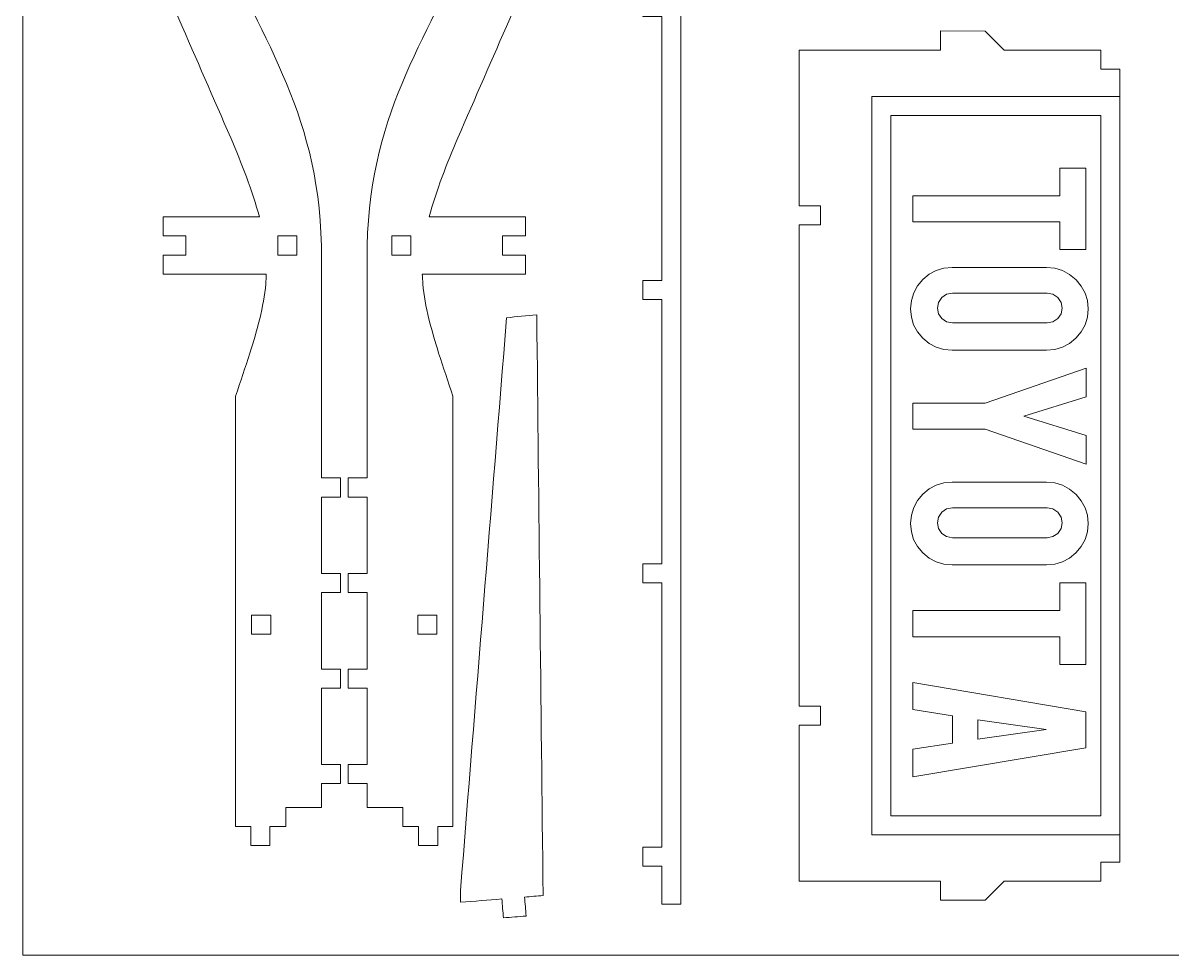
# Model space of a CAD drawing. Header units: centimetres. Extents: x -34.7 to 34.7, y -39.5 to 39.5.
# Drawn here: x -34.67 to -16.63, y -39.45 to -24.81 of the extents above; entities that cross this region are included whole.
import ezdxf

# ---------------------------------------------------------------- set-up
doc = ezdxf.new("R2010")
doc.units = ezdxf.units.CM
doc.header["$MEASUREMENT"] = 0
doc.layers.add('Camada 1', color=7, linetype='Continuous')

msp = doc.modelspace()

# ---------------------------------------------------------------- linework, layer by layer
at = {"layer": 'Camada 1', "color": 5, "lineweight": 9}
msp.add_open_spline([(-34.66849, -39.45036), (-34.66849, -39.45036), (-34.66849, 39.45036), (-34.66849, 39.45036), (-34.66849, 39.45036), (-34.66849, 39.45036), (34.66849, 39.45036), (34.66849, 39.45036), (34.66849, 39.45036), (34.66849, 39.45036), (34.66849, -39.45036), (34.66849, -39.45036), (34.66849, -39.45036), (34.66849, -39.45036), (-34.66849, -39.45036), (-34.66849, -39.45036)], degree=3, knots=[0, 0, 0, 0, 0.2, 0.2, 0.2, 0.2, 0.4, 0.4, 0.4, 0.4, 0.6, 0.6, 0.6, 0.6, 1, 1, 1, 1], dxfattribs=at)
at = {"layer": 'Camada 1', "color": 3, "lineweight": 9}
for points, knots in [([(-31.88573, -22.7584), (-31.78467, -23.00331), (-31.68363, -23.24821), (-31.58258, -23.49313), (-31.58258, -23.49313), (-30.92801, -25.10025), (-29.96715, -26.26516), (-29.98347, -28.5209), (-29.98347, -28.5209), (-29.98347, -29.66661), (-29.98347, -30.81232), (-29.98347, -31.95803), (-29.98347, -31.95803), (-29.88386, -31.95803), (-29.78425, -31.95803), (-29.68465, -31.95803), (-29.68465, -31.95803), (-29.68464, -32.05804), (-29.68464, -32.15804), (-29.68464, -32.25805), (-29.68464, -32.25805), (-29.78424, -32.25805), (-29.88385, -32.25805), (-29.98347, -32.25805), (-29.98347, -32.25805), (-29.98347, -32.65794), (-29.98347, -33.05781), (-29.98347, -33.45769), (-29.98347, -33.45769), (-29.88382, -33.45769), (-29.78419, -33.45769), (-29.68455, -33.45769), (-29.68455, -33.45769), (-29.68455, -33.55771), (-29.68455, -33.65772), (-29.68455, -33.75773), (-29.68455, -33.75773), (-29.78419, -33.75773), (-29.88382, -33.75773), (-29.98347, -33.75773), (-29.98347, -33.75773), (-29.98347, -34.158), (-29.98347, -34.55827), (-29.98347, -34.95853), (-29.98347, -34.95853), (-29.88386, -34.95853), (-29.78425, -34.95851), (-29.68465, -34.95851), (-29.68465, -34.95851), (-29.68464, -35.05853), (-29.68464, -35.15854), (-29.68464, -35.25856), (-29.68464, -35.25856), (-29.78424, -35.25856), (-29.88385, -35.25856), (-29.98347, -35.25856), (-29.98347, -35.25856), (-29.98347, -35.65845), (-29.98347, -36.05835), (-29.98347, -36.45825), (-29.98347, -36.45825), (-29.88382, -36.45825), (-29.78419, -36.45824), (-29.68455, -36.45824), (-29.68455, -36.45824), (-29.68455, -36.55825), (-29.68455, -36.65827), (-29.68455, -36.75827), (-29.68455, -36.75827), (-29.78419, -36.75827), (-29.88382, -36.75827), (-29.98347, -36.75827), (-29.98347, -36.75827), (-29.98347, -36.8839), (-29.98347, -37.00951), (-29.98347, -37.13513), (-29.98347, -37.13513), (-30.17032, -37.13513), (-30.35718, -37.13513), (-30.54403, -37.13513), (-30.54403, -37.13513), (-30.54403, -37.23476), (-30.54403, -37.33437), (-30.54403, -37.434), (-30.54403, -37.434), (-30.62673, -37.43399), (-30.70943, -37.43399), (-30.79214, -37.43398), (-30.79214, -37.43398), (-30.79214, -37.53359), (-30.79214, -37.63321), (-30.79214, -37.73283), (-30.79214, -37.73283), (-30.89176, -37.73283), (-30.99138, -37.73283), (-31.091, -37.73283), (-31.091, -37.73283), (-31.091, -37.63321), (-31.09099, -37.53359), (-31.09099, -37.43397), (-31.09099, -37.43397), (-31.17063, -37.43397), (-31.25027, -37.43397), (-31.32992, -37.43397), (-31.32992, -37.43397), (-31.32988, -35.18019), (-31.32986, -32.92641), (-31.32983, -30.67264), (-31.32983, -30.67264), (-31.25504, -30.4471), (-31.18023, -30.22154), (-31.10544, -29.99599), (-31.10544, -29.99599), (-30.9992, -29.65677), (-30.88805, -29.26592), (-30.85712, -28.90945), (-30.85712, -28.90945), (-30.85465, -28.85866), (-30.85217, -28.80792), (-30.8497, -28.75714), (-30.8497, -28.75714), (-31.38921, -28.75714), (-31.92874, -28.75714), (-32.46825, -28.75712), (-32.46825, -28.75712), (-32.46825, -28.6575), (-32.46825, -28.55788), (-32.46825, -28.45827), (-32.46825, -28.45827), (-32.34871, -28.45827), (-32.22917, -28.45827), (-32.10963, -28.45827), (-32.10963, -28.45827), (-32.10963, -28.35826), (-32.10963, -28.25826), (-32.10963, -28.15825), (-32.10963, -28.15825), (-32.22917, -28.15825), (-32.34871, -28.15823), (-32.46825, -28.15823), (-32.46825, -28.15823), (-32.46825, -28.05861), (-32.46825, -27.95899), (-32.46825, -27.85937), (-32.46825, -27.85937), (-31.96483, -27.85939), (-31.46139, -27.85939), (-30.95799, -27.8594), (-30.95799, -27.8594), (-31.06486, -27.44897), (-31.24337, -27.00737), (-31.40654, -26.61829), (-31.40654, -26.61829), (-31.67813, -25.99562), (-31.94972, -25.37295), (-32.2213, -24.75027), (-32.2213, -24.75027), (-32.51588, -24.08631), (-32.81044, -23.42233), (-33.105, -22.75837), (-33.105, -22.75837), (-33.10495, -17.32648), (-33.10488, -11.8946), (-33.10482, -6.46272), (-33.10482, -6.46272), (-33.01394, -6.09509), (-32.92307, -5.72747), (-32.83219, -5.35984), (-32.83219, -5.35984), (-32.61058, -4.50503), (-32.38899, -3.65021), (-32.16738, -2.79539), (-32.16738, -2.79539), (-32.08011, -2.4524), (-31.97461, -2.04627), (-31.90261, -1.70042), (-31.90261, -1.70042), (-31.87849, -1.57466), (-31.85437, -1.44892), (-31.83023, -1.32317), (-31.83023, -1.32317), (-32.05172, -1.32317), (-32.27319, -1.32317), (-32.49468, -1.32317), (-32.49468, -1.32317), (-32.49468, -1.20362), (-32.49468, -1.08407), (-32.49468, -0.96452), (-32.49468, -0.96452), (-32.05555, -0.96452), (-31.61644, -0.96454), (-31.17731, -0.96454), (-31.17731, -0.96454), (-31.17731, -0.86452), (-31.17731, -0.76451), (-31.17731, -0.6645), (-31.17731, -0.6645), (-31.61642, -0.66454), (-32.05554, -0.66456), (-32.49465, -0.66459), (-32.49465, -0.66459), (-32.49465, -0.54504), (-32.49464, -0.42551), (-32.49464, -0.30596), (-32.49464, -0.30596), (-32.24922, -0.30596), (-32.0038, -0.30597), (-31.75839, -0.30597), (-31.75839, -0.30597), (-31.75833, 1.13145), (-31.7583, 2.56887), (-31.75826, 4.00628), (-31.75826, 4.00628), (-31.65863, 4.00628), (-31.55902, 4.00628), (-31.4594, 4.00628), (-31.4594, 4.00628), (-31.45943, 4.0969), (-31.45949, 4.18751), (-31.45952, 4.27813), (-31.45952, 4.27813), (-31.35871, 4.27813), (-31.25792, 4.27813), (-31.15711, 4.27813), (-31.15711, 4.27813), (-31.15707, 4.18751), (-31.15703, 4.0969), (-31.15699, 4.00628), (-31.15699, 4.00628), (-31.05738, 4.00628), (-30.95777, 4.00628), (-30.85814, 4.00628), (-30.85814, 4.00628), (-30.85855, 3.15236), (-30.85899, 2.29844), (-30.85941, 1.44451), (-30.85941, 1.44451), (-30.95902, 1.44451), (-31.05864, 1.44451), (-31.15826, 1.44451), (-31.15826, 1.44451), (-31.15826, 1.3445), (-31.15826, 1.2445), (-31.15826, 1.14449), (-31.15826, 1.14449), (-31.05864, 1.14449), (-30.95902, 1.14448), (-30.85941, 1.14448), (-30.85941, 1.14448), (-30.85903, 0.49274), (-30.85866, -0.159), (-30.8583, -0.81074), (-30.8583, -0.81074), (-30.87199, -1.70432), (-31.02311, -2.57687), (-31.21821, -3.44714), (-31.21821, -3.44714), (-31.3877, -4.17228), (-31.55719, -4.89743), (-31.72668, -5.62257), (-31.72668, -5.62257), (-31.77965, -5.90262), (-31.83259, -6.18267), (-31.88555, -6.46272), (-31.88555, -6.46272), (-31.88556, -7.20229), (-31.88556, -7.94184), (-31.88557, -8.6814), (-31.88557, -8.6814), (-31.78556, -8.6814), (-31.68553, -8.68138), (-31.58552, -8.68138), (-31.58552, -8.68138), (-31.58552, -8.7814), (-31.58552, -8.88142), (-31.58552, -8.98144), (-31.58552, -8.98144), (-31.68553, -8.98144), (-31.78556, -8.98144), (-31.88557, -8.98144), (-31.88557, -8.98144), (-31.88558, -9.72098), (-31.88558, -10.46055), (-31.88559, -11.2001), (-31.88559, -11.2001), (-31.78558, -11.2001), (-31.68557, -11.20012), (-31.58556, -11.20012), (-31.58556, -11.20012), (-31.58556, -11.30013), (-31.58554, -11.40013), (-31.58554, -11.50015), (-31.58554, -11.50015), (-31.68557, -11.50015), (-31.78558, -11.50015), (-31.8856, -11.50015), (-31.8856, -11.50015), (-31.88564, -13.52283), (-31.88566, -15.5455), (-31.8857, -17.56818), (-31.8857, -17.56818), (-31.78569, -17.56818), (-31.68567, -17.56818), (-31.58566, -17.56818), (-31.58566, -17.56818), (-31.58564, -17.68807), (-31.58561, -17.80795), (-31.5856, -17.92785), (-31.5856, -17.92785), (-31.6856, -17.92785), (-31.7856, -17.92785), (-31.88562, -17.92785), (-31.88562, -17.92785), (-31.88566, -19.53804), (-31.88569, -21.14821), (-31.88573, -22.7584)], [0, 0, 0, 0, 0.0125, 0.0125, 0.0125, 0.0125, 0.025, 0.025, 0.025, 0.025, 0.0375, 0.0375, 0.0375, 0.0375, 0.05, 0.05, 0.05, 0.05, 0.0625, 0.0625, 0.0625, 0.0625, 0.075, 0.075, 0.075, 0.075, 0.0875, 0.0875, 0.0875, 0.0875, 0.1, 0.1, 0.1, 0.1, 0.1125, 0.1125, 0.1125, 0.1125, 0.125, 0.125, 0.125, 0.125, 0.1375, 0.1375, 0.1375, 0.1375, 0.15, 0.15, 0.15, 0.15, 0.1625, 0.1625, 0.1625, 0.1625, 0.175, 0.175, 0.175, 0.175, 0.1875, 0.1875, 0.1875, 0.1875, 0.2, 0.2, 0.2, 0.2, 0.2125, 0.2125, 0.2125, 0.2125, 0.225, 0.225, 0.225, 0.225, 0.2375, 0.2375, 0.2375, 0.2375, 0.25, 0.25, 0.25, 0.25, 0.2625, 0.2625, 0.2625, 0.2625, 0.275, 0.275, 0.275, 0.275, 0.2875, 0.2875, 0.2875, 0.2875, 0.3, 0.3, 0.3, 0.3, 0.3125, 0.3125, 0.3125, 0.3125, 0.325, 0.325, 0.325, 0.325, 0.3375, 0.3375, 0.3375, 0.3375, 0.35, 0.35, 0.35, 0.35, 0.3625, 0.3625, 0.3625, 0.3625, 0.375, 0.375, 0.375, 0.375, 0.3875, 0.3875, 0.3875, 0.3875, 0.4, 0.4, 0.4, 0.4, 0.4125, 0.4125, 0.4125, 0.4125, 0.425, 0.425, 0.425, 0.425, 0.4375, 0.4375, 0.4375, 0.4375, 0.45, 0.45, 0.45, 0.45, 0.4625, 0.4625, 0.4625, 0.4625, 0.475, 0.475, 0.475, 0.475, 0.4875, 0.4875, 0.4875, 0.4875, 0.5, 0.5, 0.5, 0.5, 0.5125, 0.5125, 0.5125, 0.5125, 0.525, 0.525, 0.525, 0.525, 0.5375, 0.5375, 0.5375, 0.5375, 0.55, 0.55, 0.55, 0.55, 0.5625, 0.5625, 0.5625, 0.5625, 0.575, 0.575, 0.575, 0.575, 0.5875, 0.5875, 0.5875, 0.5875, 0.6, 0.6, 0.6, 0.6, 0.6125, 0.6125, 0.6125, 0.6125, 0.625, 0.625, 0.625, 0.625, 0.6375, 0.6375, 0.6375, 0.6375, 0.65, 0.65, 0.65, 0.65, 0.6625, 0.6625, 0.6625, 0.6625, 0.675, 0.675, 0.675, 0.675, 0.6875, 0.6875, 0.6875, 0.6875, 0.7, 0.7, 0.7, 0.7, 0.7125, 0.7125, 0.7125, 0.7125, 0.725, 0.725, 0.725, 0.725, 0.7375, 0.7375, 0.7375, 0.7375, 0.75, 0.75, 0.75, 0.75, 0.7625, 0.7625, 0.7625, 0.7625, 0.775, 0.775, 0.775, 0.775, 0.7875, 0.7875, 0.7875, 0.7875, 0.8, 0.8, 0.8, 0.8, 0.8125, 0.8125, 0.8125, 0.8125, 0.825, 0.825, 0.825, 0.825, 0.8375, 0.8375, 0.8375, 0.8375, 0.85, 0.85, 0.85, 0.85, 0.8625, 0.8625, 0.8625, 0.8625, 0.875, 0.875, 0.875, 0.875, 0.8875, 0.8875, 0.8875, 0.8875, 0.9, 0.9, 0.9, 0.9, 0.9125, 0.9125, 0.9125, 0.9125, 0.925, 0.925, 0.925, 0.925, 0.9375, 0.9375, 0.9375, 0.9375, 0.95, 0.95, 0.95, 0.95, 0.9625, 0.9625, 0.9625, 0.9625, 0.975, 0.975, 0.975, 0.975, 1, 1, 1, 1]), ([(-27.36384, -22.7584), (-27.46489, -23.00331), (-27.56594, -23.24821), (-27.66699, -23.49313), (-27.66699, -23.49313), (-28.32155, -25.10025), (-29.28242, -26.26516), (-29.26612, -28.5209), (-29.26612, -28.5209), (-29.26612, -29.66661), (-29.26612, -30.81232), (-29.26612, -31.95803), (-29.26612, -31.95803), (-29.36571, -31.95803), (-29.46531, -31.95803), (-29.56492, -31.95803), (-29.56492, -31.95803), (-29.56493, -32.05804), (-29.56493, -32.15804), (-29.56495, -32.25805), (-29.56495, -32.25805), (-29.46533, -32.25805), (-29.36572, -32.25805), (-29.26612, -32.25805), (-29.26612, -32.25805), (-29.26612, -32.65794), (-29.26612, -33.05781), (-29.26612, -33.45769), (-29.26612, -33.45769), (-29.36574, -33.45769), (-29.46539, -33.45769), (-29.56502, -33.45769), (-29.56502, -33.45769), (-29.56502, -33.55771), (-29.56502, -33.65772), (-29.56502, -33.75773), (-29.56502, -33.75773), (-29.46539, -33.75773), (-29.36574, -33.75773), (-29.26612, -33.75773), (-29.26612, -33.75773), (-29.26612, -34.158), (-29.26612, -34.55827), (-29.26612, -34.95853), (-29.26612, -34.95853), (-29.36571, -34.95853), (-29.46531, -34.95851), (-29.56492, -34.95851), (-29.56492, -34.95851), (-29.56493, -35.05853), (-29.56493, -35.15854), (-29.56495, -35.25856), (-29.56495, -35.25856), (-29.46533, -35.25856), (-29.36572, -35.25856), (-29.26612, -35.25856), (-29.26612, -35.25856), (-29.26612, -35.65845), (-29.26612, -36.05835), (-29.26612, -36.45825), (-29.26612, -36.45825), (-29.36574, -36.45825), (-29.46539, -36.45824), (-29.56502, -36.45824), (-29.56502, -36.45824), (-29.56502, -36.55825), (-29.56502, -36.65827), (-29.56502, -36.75827), (-29.56502, -36.75827), (-29.46539, -36.75827), (-29.36574, -36.75827), (-29.26612, -36.75827), (-29.26612, -36.75827), (-29.26612, -36.8839), (-29.26612, -37.00951), (-29.26612, -37.13513), (-29.26612, -37.13513), (-29.07925, -37.13513), (-28.89238, -37.13513), (-28.70554, -37.13513), (-28.70554, -37.13513), (-28.70554, -37.23476), (-28.70554, -37.33437), (-28.70554, -37.434), (-28.70554, -37.434), (-28.62284, -37.43399), (-28.54013, -37.43399), (-28.45744, -37.43398), (-28.45744, -37.43398), (-28.45744, -37.53359), (-28.45744, -37.63321), (-28.45744, -37.73283), (-28.45744, -37.73283), (-28.35781, -37.73283), (-28.25818, -37.73283), (-28.15857, -37.73283), (-28.15857, -37.73283), (-28.15857, -37.63321), (-28.15857, -37.53359), (-28.15857, -37.43397), (-28.15857, -37.43397), (-28.07894, -37.43397), (-27.99929, -37.43397), (-27.91965, -37.43397), (-27.91965, -37.43397), (-27.91969, -35.18019), (-27.91971, -32.92641), (-27.91974, -30.67264), (-27.91974, -30.67264), (-27.99453, -30.4471), (-28.06933, -30.22154), (-28.14412, -29.99599), (-28.14412, -29.99599), (-28.25037, -29.65677), (-28.36153, -29.26592), (-28.39245, -28.90945), (-28.39245, -28.90945), (-28.39492, -28.85866), (-28.39739, -28.80792), (-28.39987, -28.75714), (-28.39987, -28.75714), (-27.86035, -28.75714), (-27.32083, -28.75714), (-26.78133, -28.75712), (-26.78133, -28.75712), (-26.78133, -28.6575), (-26.78133, -28.55788), (-26.78133, -28.45827), (-26.78133, -28.45827), (-26.90088, -28.45827), (-27.0204, -28.45827), (-27.13995, -28.45827), (-27.13995, -28.45827), (-27.13995, -28.35826), (-27.13995, -28.25826), (-27.13995, -28.15825), (-27.13995, -28.15825), (-27.0204, -28.15825), (-26.90088, -28.15823), (-26.78133, -28.15823), (-26.78133, -28.15823), (-26.78133, -28.05861), (-26.78133, -27.95899), (-26.78133, -27.85937), (-26.78133, -27.85937), (-27.28473, -27.85939), (-27.78817, -27.85939), (-28.2916, -27.8594), (-28.2916, -27.8594), (-28.18471, -27.44897), (-28.00621, -27.00737), (-27.84302, -26.61829), (-27.84302, -26.61829), (-27.57144, -25.99562), (-27.29985, -25.37295), (-27.02826, -24.75027), (-27.02826, -24.75027), (-26.7337, -24.08631), (-26.43912, -23.42233), (-26.14457, -22.75837), (-26.14457, -22.75837), (-26.14462, -17.32648), (-26.1447, -11.8946), (-26.14474, -6.46272), (-26.14474, -6.46272), (-26.23562, -6.09509), (-26.3265, -5.72747), (-26.41738, -5.35984), (-26.41738, -5.35984), (-26.63898, -4.50503), (-26.86058, -3.65021), (-27.08218, -2.79539), (-27.08218, -2.79539), (-27.16946, -2.4524), (-27.27497, -2.04627), (-27.34695, -1.70042), (-27.34695, -1.70042), (-27.37107, -1.57466), (-27.39522, -1.44892), (-27.41933, -1.32317), (-27.41933, -1.32317), (-27.19785, -1.32317), (-26.97638, -1.32317), (-26.75489, -1.32317), (-26.75489, -1.32317), (-26.75489, -1.20362), (-26.75489, -1.08407), (-26.75489, -0.96452), (-26.75489, -0.96452), (-27.19402, -0.96452), (-27.63313, -0.96454), (-28.07225, -0.96454), (-28.07225, -0.96454), (-28.07225, -0.86452), (-28.07225, -0.76451), (-28.07225, -0.6645), (-28.07225, -0.6645), (-27.63315, -0.66454), (-27.19402, -0.66456), (-26.75492, -0.66459), (-26.75492, -0.66459), (-26.75492, -0.54504), (-26.75493, -0.42551), (-26.75493, -0.30596), (-26.75493, -0.30596), (-27.00036, -0.30596), (-27.24576, -0.30597), (-27.49118, -0.30597), (-27.49118, -0.30597), (-27.49124, 1.13145), (-27.49127, 2.56887), (-27.49131, 4.00628), (-27.49131, 4.00628), (-27.59093, 4.00628), (-27.69055, 4.00628), (-27.79017, 4.00628), (-27.79017, 4.00628), (-27.79013, 4.0969), (-27.79009, 4.18751), (-27.79005, 4.27813), (-27.79005, 4.27813), (-27.89085, 4.27813), (-27.99165, 4.27813), (-28.09246, 4.27813), (-28.09246, 4.27813), (-28.09249, 4.18751), (-28.09255, 4.0969), (-28.09257, 4.00628), (-28.09257, 4.00628), (-28.19219, 4.00628), (-28.29183, 4.00628), (-28.39143, 4.00628), (-28.39143, 4.00628), (-28.39101, 3.15236), (-28.39058, 2.29844), (-28.39016, 1.44451), (-28.39016, 1.44451), (-28.29054, 1.44451), (-28.19092, 1.44451), (-28.0913, 1.44451), (-28.0913, 1.44451), (-28.0913, 1.3445), (-28.0913, 1.2445), (-28.0913, 1.14449), (-28.0913, 1.14449), (-28.19092, 1.14449), (-28.29054, 1.14448), (-28.39016, 1.14448), (-28.39016, 1.14448), (-28.39053, 0.49274), (-28.3909, -0.159), (-28.39128, -0.81074), (-28.39128, -0.81074), (-28.37759, -1.70432), (-28.22645, -2.57687), (-28.03136, -3.44714), (-28.03136, -3.44714), (-27.86186, -4.17228), (-27.69238, -4.89743), (-27.52289, -5.62257), (-27.52289, -5.62257), (-27.46994, -5.90262), (-27.41698, -6.18267), (-27.36402, -6.46272), (-27.36402, -6.46272), (-27.36401, -7.20229), (-27.36401, -7.94184), (-27.36401, -8.6814), (-27.36401, -8.6814), (-27.46401, -8.6814), (-27.56403, -8.68138), (-27.66405, -8.68138), (-27.66405, -8.68138), (-27.66405, -8.7814), (-27.66405, -8.88142), (-27.66405, -8.98144), (-27.66405, -8.98144), (-27.56403, -8.98144), (-27.46401, -8.98144), (-27.36401, -8.98144), (-27.36401, -8.98144), (-27.36399, -9.72098), (-27.36399, -10.46055), (-27.36397, -11.2001), (-27.36397, -11.2001), (-27.46399, -11.2001), (-27.56401, -11.20012), (-27.66401, -11.20012), (-27.66401, -11.20012), (-27.66401, -11.30013), (-27.66402, -11.40013), (-27.66402, -11.50015), (-27.66402, -11.50015), (-27.56401, -11.50015), (-27.46399, -11.50015), (-27.36396, -11.50015), (-27.36396, -11.50015), (-27.36393, -13.52283), (-27.3639, -15.5455), (-27.36386, -17.56818), (-27.36386, -17.56818), (-27.46387, -17.56818), (-27.5639, -17.56818), (-27.6639, -17.56818), (-27.6639, -17.56818), (-27.66393, -17.68807), (-27.66395, -17.80795), (-27.66397, -17.92785), (-27.66397, -17.92785), (-27.56396, -17.92785), (-27.46396, -17.92785), (-27.36395, -17.92785), (-27.36395, -17.92785), (-27.36391, -19.53804), (-27.36387, -21.14821), (-27.36384, -22.7584)], [0, 0, 0, 0, 0.0125, 0.0125, 0.0125, 0.0125, 0.025, 0.025, 0.025, 0.025, 0.0375, 0.0375, 0.0375, 0.0375, 0.05, 0.05, 0.05, 0.05, 0.0625, 0.0625, 0.0625, 0.0625, 0.075, 0.075, 0.075, 0.075, 0.0875, 0.0875, 0.0875, 0.0875, 0.1, 0.1, 0.1, 0.1, 0.1125, 0.1125, 0.1125, 0.1125, 0.125, 0.125, 0.125, 0.125, 0.1375, 0.1375, 0.1375, 0.1375, 0.15, 0.15, 0.15, 0.15, 0.1625, 0.1625, 0.1625, 0.1625, 0.175, 0.175, 0.175, 0.175, 0.1875, 0.1875, 0.1875, 0.1875, 0.2, 0.2, 0.2, 0.2, 0.2125, 0.2125, 0.2125, 0.2125, 0.225, 0.225, 0.225, 0.225, 0.2375, 0.2375, 0.2375, 0.2375, 0.25, 0.25, 0.25, 0.25, 0.2625, 0.2625, 0.2625, 0.2625, 0.275, 0.275, 0.275, 0.275, 0.2875, 0.2875, 0.2875, 0.2875, 0.3, 0.3, 0.3, 0.3, 0.3125, 0.3125, 0.3125, 0.3125, 0.325, 0.325, 0.325, 0.325, 0.3375, 0.3375, 0.3375, 0.3375, 0.35, 0.35, 0.35, 0.35, 0.3625, 0.3625, 0.3625, 0.3625, 0.375, 0.375, 0.375, 0.375, 0.3875, 0.3875, 0.3875, 0.3875, 0.4, 0.4, 0.4, 0.4, 0.4125, 0.4125, 0.4125, 0.4125, 0.425, 0.425, 0.425, 0.425, 0.4375, 0.4375, 0.4375, 0.4375, 0.45, 0.45, 0.45, 0.45, 0.4625, 0.4625, 0.4625, 0.4625, 0.475, 0.475, 0.475, 0.475, 0.4875, 0.4875, 0.4875, 0.4875, 0.5, 0.5, 0.5, 0.5, 0.5125, 0.5125, 0.5125, 0.5125, 0.525, 0.525, 0.525, 0.525, 0.5375, 0.5375, 0.5375, 0.5375, 0.55, 0.55, 0.55, 0.55, 0.5625, 0.5625, 0.5625, 0.5625, 0.575, 0.575, 0.575, 0.575, 0.5875, 0.5875, 0.5875, 0.5875, 0.6, 0.6, 0.6, 0.6, 0.6125, 0.6125, 0.6125, 0.6125, 0.625, 0.625, 0.625, 0.625, 0.6375, 0.6375, 0.6375, 0.6375, 0.65, 0.65, 0.65, 0.65, 0.6625, 0.6625, 0.6625, 0.6625, 0.675, 0.675, 0.675, 0.675, 0.6875, 0.6875, 0.6875, 0.6875, 0.7, 0.7, 0.7, 0.7, 0.7125, 0.7125, 0.7125, 0.7125, 0.725, 0.725, 0.725, 0.725, 0.7375, 0.7375, 0.7375, 0.7375, 0.75, 0.75, 0.75, 0.75, 0.7625, 0.7625, 0.7625, 0.7625, 0.775, 0.775, 0.775, 0.775, 0.7875, 0.7875, 0.7875, 0.7875, 0.8, 0.8, 0.8, 0.8, 0.8125, 0.8125, 0.8125, 0.8125, 0.825, 0.825, 0.825, 0.825, 0.8375, 0.8375, 0.8375, 0.8375, 0.85, 0.85, 0.85, 0.85, 0.8625, 0.8625, 0.8625, 0.8625, 0.875, 0.875, 0.875, 0.875, 0.8875, 0.8875, 0.8875, 0.8875, 0.9, 0.9, 0.9, 0.9, 0.9125, 0.9125, 0.9125, 0.9125, 0.925, 0.925, 0.925, 0.925, 0.9375, 0.9375, 0.9375, 0.9375, 0.95, 0.95, 0.95, 0.95, 0.9625, 0.9625, 0.9625, 0.9625, 0.975, 0.975, 0.975, 0.975, 1, 1, 1, 1]), ([(-24.34136, -38.65095), (-24.34136, -38.65095), (-24.64022, -38.65095), (-24.64022, -38.65095), (-24.64022, -38.65095), (-24.64022, -38.65095), (-24.64022, -38.05323), (-24.64022, -38.05323), (-24.64022, -38.05323), (-24.64022, -38.05323), (-24.93908, -38.05323), (-24.93908, -38.05323), (-24.93908, -38.05323), (-24.93908, -38.05323), (-24.93908, -37.75437), (-24.93908, -37.75437), (-24.93908, -37.75437), (-24.93908, -37.75437), (-24.64022, -37.75437), (-24.64022, -37.75437), (-24.64022, -37.75437), (-24.64022, -37.75437), (-24.64022, -33.6053), (-24.64022, -33.6053), (-24.64022, -33.6053), (-24.64022, -33.6053), (-24.93908, -33.6053), (-24.93908, -33.6053), (-24.93908, -33.6053), (-24.93908, -33.6053), (-24.93908, -33.30643), (-24.93908, -33.30643), (-24.93908, -33.30643), (-24.93908, -33.30643), (-24.64022, -33.30643), (-24.64022, -33.30643), (-24.64022, -33.30643), (-24.64022, -33.30643), (-24.64022, -29.15735), (-24.64022, -29.15735), (-24.64022, -29.15735), (-24.64022, -29.15735), (-24.93908, -29.15735), (-24.93908, -29.15735), (-24.93908, -29.15735), (-24.93908, -29.15735), (-24.93908, -28.8585), (-24.93908, -28.8585), (-24.93908, -28.8585), (-24.93908, -28.8585), (-24.64022, -28.8585), (-24.64022, -28.8585), (-24.64022, -28.8585), (-24.64022, -28.8585), (-24.64022, -24.70941), (-24.64022, -24.70941), (-24.64022, -24.70941), (-24.64022, -24.70941), (-24.93908, -24.70941), (-24.93908, -24.70941), (-24.93908, -24.70941), (-24.93908, -24.70941), (-24.93908, -24.41054), (-24.93908, -24.41054), (-24.93908, -24.41054), (-24.93908, -24.41054), (-24.64022, -24.41054), (-24.64022, -24.41054), (-24.64022, -24.41054), (-24.64022, -24.41054), (-24.64022, -23.81283), (-24.64022, -23.81283), (-24.64022, -23.81283), (-24.64022, -23.81283), (-24.34136, -23.81283), (-24.34136, -23.81283), (-24.34136, -23.81283), (-24.34136, -23.81283), (-24.34136, -38.65095), (-24.34136, -38.65095)], [0, 0, 0, 0, 0.04761905, 0.04761905, 0.04761905, 0.04761905, 0.0952381, 0.0952381, 0.0952381, 0.0952381, 0.14285714, 0.14285714, 0.14285714, 0.14285714, 0.19047619, 0.19047619, 0.19047619, 0.19047619, 0.23809524, 0.23809524, 0.23809524, 0.23809524, 0.28571429, 0.28571429, 0.28571429, 0.28571429, 0.33333333, 0.33333333, 0.33333333, 0.33333333, 0.38095238, 0.38095238, 0.38095238, 0.38095238, 0.42857143, 0.42857143, 0.42857143, 0.42857143, 0.47619048, 0.47619048, 0.47619048, 0.47619048, 0.52380952, 0.52380952, 0.52380952, 0.52380952, 0.57142857, 0.57142857, 0.57142857, 0.57142857, 0.61904762, 0.61904762, 0.61904762, 0.61904762, 0.66666667, 0.66666667, 0.66666667, 0.66666667, 0.71428571, 0.71428571, 0.71428571, 0.71428571, 0.76190476, 0.76190476, 0.76190476, 0.76190476, 0.80952381, 0.80952381, 0.80952381, 0.80952381, 0.85714286, 0.85714286, 0.85714286, 0.85714286, 0.9047619, 0.9047619, 0.9047619, 0.9047619, 1, 1, 1, 1]), ([(-22.48568, -27.98311), (-22.48568, -27.98311), (-22.48568, -35.54384), (-22.48568, -35.54384), (-22.48568, -35.54384), (-22.48568, -35.54384), (-22.14754, -35.54384), (-22.14754, -35.54384), (-22.14754, -35.54384), (-22.14754, -35.54384), (-22.14754, -35.84259), (-22.14754, -35.84259), (-22.14754, -35.84259), (-22.14754, -35.84259), (-22.48568, -35.84259), (-22.48568, -35.84259), (-22.48568, -35.84259), (-22.48568, -35.84259), (-22.48568, -38.29029), (-22.48568, -38.29029), (-22.48568, -38.29029), (-22.48568, -38.29029), (-20.26435, -38.29029), (-20.26435, -38.29029), (-20.26435, -38.29029), (-20.26435, -38.29029), (-20.26435, -38.58913), (-20.26435, -38.58913), (-20.26435, -38.58913), (-20.26435, -38.58913), (-19.56459, -38.58919), (-19.56459, -38.58919), (-19.56459, -38.58919), (-19.56459, -38.58919), (-19.26575, -38.29046), (-19.26575, -38.29046), (-19.26575, -38.29046), (-19.26575, -38.29046), (-17.74747, -38.29022), (-17.74747, -38.29022), (-17.74747, -38.29022), (-17.74747, -38.29022), (-17.74747, -37.99143), (-17.74747, -37.99143), (-17.74747, -37.99143), (-17.74747, -37.99143), (-17.44863, -37.99143), (-17.44863, -37.99143), (-17.44863, -37.99143), (-17.44863, -37.99143), (-17.44863, -25.5367), (-17.44863, -25.5367), (-17.44863, -25.5367), (-17.44863, -25.5367), (-17.74747, -25.5367), (-17.74747, -25.5367), (-17.74747, -25.5367), (-17.74747, -25.5367), (-17.74746, -25.23783), (-17.74746, -25.23783), (-17.74746, -25.23783), (-17.74746, -25.23783), (-19.26573, -25.23791), (-19.26573, -25.23791), (-19.26573, -25.23791), (-19.26573, -25.23791), (-19.56459, -24.93906), (-19.56459, -24.93906), (-19.56459, -24.93906), (-19.56459, -24.93906), (-20.26435, -24.93898), (-20.26435, -24.93898), (-20.26435, -24.93898), (-20.26435, -24.93898), (-20.26435, -25.23785), (-20.26435, -25.23785), (-20.26435, -25.23785), (-20.26435, -25.23785), (-22.48568, -25.23785), (-22.48568, -25.23785), (-22.48568, -25.23785), (-22.48568, -25.23785), (-22.48568, -27.68436), (-22.48568, -27.68436), (-22.48568, -27.68436), (-22.48568, -27.68436), (-22.14754, -27.68436), (-22.14754, -27.68436), (-22.14754, -27.68436), (-22.14754, -27.68436), (-22.14754, -27.98311), (-22.14754, -27.98311), (-22.14754, -27.98311), (-22.14754, -27.98311), (-22.48568, -27.98311), (-22.48568, -27.98311)], [0, 0, 0, 0, 0.04, 0.04, 0.04, 0.04, 0.08, 0.08, 0.08, 0.08, 0.12, 0.12, 0.12, 0.12, 0.16, 0.16, 0.16, 0.16, 0.2, 0.2, 0.2, 0.2, 0.24, 0.24, 0.24, 0.24, 0.28, 0.28, 0.28, 0.28, 0.32, 0.32, 0.32, 0.32, 0.36, 0.36, 0.36, 0.36, 0.4, 0.4, 0.4, 0.4, 0.44, 0.44, 0.44, 0.44, 0.48, 0.48, 0.48, 0.48, 0.52, 0.52, 0.52, 0.52, 0.56, 0.56, 0.56, 0.56, 0.6, 0.6, 0.6, 0.6, 0.64, 0.64, 0.64, 0.64, 0.68, 0.68, 0.68, 0.68, 0.72, 0.72, 0.72, 0.72, 0.76, 0.76, 0.76, 0.76, 0.8, 0.8, 0.8, 0.8, 0.84, 0.84, 0.84, 0.84, 0.88, 0.88, 0.88, 0.88, 0.92, 0.92, 0.92, 0.92, 1, 1, 1, 1]), ([(-26.60346, -29.39576), (-26.57036, -32.43601), (-26.53726, -35.4763), (-26.50417, -38.51655), (-26.50417, -38.51655), (-26.60093, -38.52438), (-26.69767, -38.53222), (-26.79441, -38.54005), (-26.79441, -38.54005), (-26.7863, -38.6392), (-26.77818, -38.73837), (-26.77008, -38.83754), (-26.77008, -38.83754), (-26.88905, -38.84727), (-27.00802, -38.857), (-27.12702, -38.86674), (-27.12702, -38.86674), (-27.13512, -38.76758), (-27.14324, -38.66842), (-27.15135, -38.56925), (-27.15135, -38.56925), (-27.36716, -38.58692), (-27.583, -38.60457), (-27.79882, -38.62222), (-27.79882, -38.62222), (-27.79959, -38.56062), (-27.80036, -38.49898), (-27.80112, -38.43738), (-27.80112, -38.43738), (-27.55992, -35.43877), (-27.31871, -32.44016), (-27.0775, -29.44157), (-27.0775, -29.44157), (-26.91949, -29.42631), (-26.76147, -29.41102), (-26.60346, -29.39576)], [0, 0, 0, 0, 0.1, 0.1, 0.1, 0.1, 0.2, 0.2, 0.2, 0.2, 0.3, 0.3, 0.3, 0.3, 0.4, 0.4, 0.4, 0.4, 0.5, 0.5, 0.5, 0.5, 0.6, 0.6, 0.6, 0.6, 0.7, 0.7, 0.7, 0.7, 0.8, 0.8, 0.8, 0.8, 1, 1, 1, 1])]:
    msp.add_open_spline(points, degree=3, knots=knots, dxfattribs=at)
at = {"layer": 'Camada 1', "color": 1, "lineweight": 9}
for points, knots in [([(-17.44858, -25.96663), (-17.44858, -25.96663), (-21.34408, -25.96663), (-21.34408, -25.96663), (-21.34408, -25.96663), (-21.34408, -25.96663), (-21.34408, -37.5615), (-21.34408, -37.5615), (-21.34408, -37.5615), (-21.34408, -37.5615), (-17.44858, -37.5615), (-17.44858, -37.5615)], [0, 0, 0, 0, 0.25, 0.25, 0.25, 0.25, 0.5, 0.5, 0.5, 0.5, 1, 1, 1, 1]), ([(-21.04521, -26.26549), (-21.04521, -26.26549), (-21.04521, -37.26264), (-21.04521, -37.26264), (-21.04521, -37.26264), (-21.04521, -37.26264), (-17.74744, -37.26264), (-17.74744, -37.26264), (-17.74744, -37.26264), (-17.74744, -37.26264), (-17.74744, -26.26549), (-17.74744, -26.26549), (-17.74744, -26.26549), (-17.74744, -26.26549), (-21.04521, -26.26549), (-21.04521, -26.26549)], [0, 0, 0, 0, 0.2, 0.2, 0.2, 0.2, 0.4, 0.4, 0.4, 0.4, 0.6, 0.6, 0.6, 0.6, 1, 1, 1, 1]), ([(-17.98267, -27.09193), (-17.98267, -27.09193), (-18.39279, -27.09193), (-18.39279, -27.09193), (-18.39279, -27.09193), (-18.39279, -27.09193), (-18.39279, -27.5274), (-18.39279, -27.5274), (-18.39279, -27.5274), (-18.39279, -27.5274), (-20.70143, -27.5274), (-20.70143, -27.5274), (-20.70143, -27.5274), (-20.70143, -27.5274), (-20.70143, -27.93752), (-20.70143, -27.93752), (-20.70143, -27.93752), (-20.70143, -27.93752), (-18.39279, -27.93752), (-18.39279, -27.93752), (-18.39279, -27.93752), (-18.39279, -27.93752), (-18.39279, -28.37151), (-18.39279, -28.37151), (-18.39279, -28.37151), (-18.39279, -28.37151), (-17.98267, -28.37151), (-17.98267, -28.37151), (-17.98267, -28.37151), (-17.98267, -28.37151), (-17.98267, -27.09193), (-17.98267, -27.09193)], [0, 0, 0, 0, 0.11111111, 0.11111111, 0.11111111, 0.11111111, 0.22222222, 0.22222222, 0.22222222, 0.22222222, 0.33333333, 0.33333333, 0.33333333, 0.33333333, 0.44444444, 0.44444444, 0.44444444, 0.44444444, 0.55555556, 0.55555556, 0.55555556, 0.55555556, 0.66666667, 0.66666667, 0.66666667, 0.66666667, 0.77777778, 0.77777778, 0.77777778, 0.77777778, 1, 1, 1, 1]), ([(-18.46964, -29.9405), (-18.46964, -29.9405), (-18.34976, -29.90492), (-18.34976, -29.90492), (-18.34976, -29.90492), (-18.34976, -29.90492), (-18.23965, -29.84563), (-18.23965, -29.84563), (-18.23965, -29.84563), (-18.23965, -29.84563), (-18.13928, -29.76261), (-18.13928, -29.76261), (-18.13928, -29.76261), (-18.13928, -29.76261), (-18.05577, -29.66265), (-18.05577, -29.66265), (-18.05577, -29.66265), (-18.05577, -29.66265), (-17.99611, -29.55253), (-17.99611, -29.55253), (-17.99611, -29.55253), (-17.99611, -29.55253), (-17.9603, -29.43223), (-17.9603, -29.43223), (-17.9603, -29.43223), (-17.9603, -29.43223), (-17.94837, -29.30178), (-17.94837, -29.30178), (-17.94837, -29.30178), (-17.94837, -29.30178), (-17.96023, -29.17317), (-17.96023, -29.17317), (-17.96023, -29.17317), (-17.96023, -29.17317), (-17.99583, -29.05403), (-17.99583, -29.05403), (-17.99583, -29.05403), (-17.99583, -29.05403), (-18.05516, -28.94438), (-18.05516, -28.94438), (-18.05516, -28.94438), (-18.05516, -28.94438), (-18.13821, -28.84421), (-18.13821, -28.84421), (-18.13821, -28.84421), (-18.13821, -28.84421), (-18.23822, -28.76072), (-18.23822, -28.76072), (-18.23822, -28.76072), (-18.23822, -28.76072), (-18.3484, -28.70109), (-18.3484, -28.70109), (-18.3484, -28.70109), (-18.3484, -28.70109), (-18.46876, -28.66531), (-18.46876, -28.66531), (-18.46876, -28.66531), (-18.46876, -28.66531), (-18.59927, -28.65338), (-18.59927, -28.65338), (-18.59927, -28.65338), (-18.59927, -28.65338), (-20.08332, -28.65338), (-20.08332, -28.65338), (-20.08332, -28.65338), (-20.08332, -28.65338), (-20.21298, -28.66517), (-20.21298, -28.66517), (-20.21298, -28.66517), (-20.21298, -28.66517), (-20.33285, -28.70055), (-20.33285, -28.70055), (-20.33285, -28.70055), (-20.33285, -28.70055), (-20.44296, -28.75951), (-20.44296, -28.75951), (-20.44296, -28.75951), (-20.44296, -28.75951), (-20.54331, -28.84206), (-20.54331, -28.84206), (-20.54331, -28.84206), (-20.54331, -28.84206), (-20.62683, -28.94155), (-20.62683, -28.94155), (-20.62683, -28.94155), (-20.62683, -28.94155), (-20.68651, -29.05131), (-20.68651, -29.05131), (-20.68651, -29.05131), (-20.68651, -29.05131), (-20.7223, -29.1714), (-20.7223, -29.1714), (-20.7223, -29.1714), (-20.7223, -29.1714), (-20.73424, -29.30178), (-20.73424, -29.30178), (-20.73424, -29.30178), (-20.73424, -29.30178), (-20.72238, -29.43135), (-20.72238, -29.43135), (-20.72238, -29.43135), (-20.72238, -29.43135), (-20.68677, -29.55116), (-20.68677, -29.55116), (-20.68677, -29.55116), (-20.68677, -29.55116), (-20.62746, -29.66123), (-20.62746, -29.66123), (-20.62746, -29.66123), (-20.62746, -29.66123), (-20.5444, -29.76153), (-20.5444, -29.76153), (-20.5444, -29.76153), (-20.5444, -29.76153), (-20.44438, -29.84502), (-20.44438, -29.84502), (-20.44438, -29.84502), (-20.44438, -29.84502), (-20.33421, -29.90465), (-20.33421, -29.90465), (-20.33421, -29.90465), (-20.33421, -29.90465), (-20.21385, -29.94043), (-20.21385, -29.94043), (-20.21385, -29.94043), (-20.21385, -29.94043), (-20.08332, -29.95236), (-20.08332, -29.95236), (-20.08332, -29.95236), (-20.08332, -29.95236), (-18.59927, -29.95236), (-18.59927, -29.95236), (-18.59927, -29.95236), (-18.59927, -29.95236), (-18.46964, -29.9405), (-18.46964, -29.9405)], [0, 0, 0, 0, 0.02857143, 0.02857143, 0.02857143, 0.02857143, 0.05714286, 0.05714286, 0.05714286, 0.05714286, 0.08571429, 0.08571429, 0.08571429, 0.08571429, 0.11428571, 0.11428571, 0.11428571, 0.11428571, 0.14285714, 0.14285714, 0.14285714, 0.14285714, 0.17142857, 0.17142857, 0.17142857, 0.17142857, 0.2, 0.2, 0.2, 0.2, 0.22857143, 0.22857143, 0.22857143, 0.22857143, 0.25714286, 0.25714286, 0.25714286, 0.25714286, 0.28571429, 0.28571429, 0.28571429, 0.28571429, 0.31428571, 0.31428571, 0.31428571, 0.31428571, 0.34285714, 0.34285714, 0.34285714, 0.34285714, 0.37142857, 0.37142857, 0.37142857, 0.37142857, 0.4, 0.4, 0.4, 0.4, 0.42857143, 0.42857143, 0.42857143, 0.42857143, 0.45714286, 0.45714286, 0.45714286, 0.45714286, 0.48571429, 0.48571429, 0.48571429, 0.48571429, 0.51428571, 0.51428571, 0.51428571, 0.51428571, 0.54285714, 0.54285714, 0.54285714, 0.54285714, 0.57142857, 0.57142857, 0.57142857, 0.57142857, 0.6, 0.6, 0.6, 0.6, 0.62857143, 0.62857143, 0.62857143, 0.62857143, 0.65714286, 0.65714286, 0.65714286, 0.65714286, 0.68571429, 0.68571429, 0.68571429, 0.68571429, 0.71428571, 0.71428571, 0.71428571, 0.71428571, 0.74285714, 0.74285714, 0.74285714, 0.74285714, 0.77142857, 0.77142857, 0.77142857, 0.77142857, 0.8, 0.8, 0.8, 0.8, 0.82857143, 0.82857143, 0.82857143, 0.82857143, 0.85714286, 0.85714286, 0.85714286, 0.85714286, 0.88571429, 0.88571429, 0.88571429, 0.88571429, 0.91428571, 0.91428571, 0.91428571, 0.91428571, 0.94285714, 0.94285714, 0.94285714, 0.94285714, 1, 1, 1, 1]), ([(-18.58994, -29.05456), (-18.58994, -29.05456), (-18.4996, -29.07187), (-18.4996, -29.07187), (-18.4996, -29.07187), (-18.4996, -29.07187), (-18.42389, -29.12383), (-18.42389, -29.12383), (-18.42389, -29.12383), (-18.42389, -29.12383), (-18.37261, -29.20015), (-18.37261, -29.20015), (-18.37261, -29.20015), (-18.37261, -29.20015), (-18.35551, -29.29052), (-18.35551, -29.29052), (-18.35551, -29.29052), (-18.35551, -29.29052), (-18.37261, -29.38064), (-18.37261, -29.38064), (-18.37261, -29.38064), (-18.37261, -29.38064), (-18.42389, -29.45615), (-18.42389, -29.45615), (-18.42389, -29.45615), (-18.42389, -29.45615), (-18.4996, -29.50729), (-18.4996, -29.50729), (-18.4996, -29.50729), (-18.4996, -29.50729), (-18.58994, -29.52434), (-18.58994, -29.52434), (-18.58994, -29.52434), (-18.58994, -29.52434), (-20.07923, -29.52434), (-20.07923, -29.52434), (-20.07923, -29.52434), (-20.07923, -29.52434), (-20.16958, -29.50729), (-20.16958, -29.50729), (-20.16958, -29.50729), (-20.16958, -29.50729), (-20.24529, -29.45615), (-20.24529, -29.45615), (-20.24529, -29.45615), (-20.24529, -29.45615), (-20.29656, -29.38064), (-20.29656, -29.38064), (-20.29656, -29.38064), (-20.29656, -29.38064), (-20.31367, -29.29052), (-20.31367, -29.29052), (-20.31367, -29.29052), (-20.31367, -29.29052), (-20.29656, -29.20015), (-20.29656, -29.20015), (-20.29656, -29.20015), (-20.29656, -29.20015), (-20.24529, -29.12383), (-20.24529, -29.12383), (-20.24529, -29.12383), (-20.24529, -29.12383), (-20.16958, -29.07187), (-20.16958, -29.07187), (-20.16958, -29.07187), (-20.16958, -29.07187), (-20.07923, -29.05456), (-20.07923, -29.05456), (-20.07923, -29.05456), (-20.07923, -29.05456), (-18.58994, -29.05456), (-18.58994, -29.05456)], [0, 0, 0, 0, 0.05263158, 0.05263158, 0.05263158, 0.05263158, 0.10526316, 0.10526316, 0.10526316, 0.10526316, 0.15789474, 0.15789474, 0.15789474, 0.15789474, 0.21052632, 0.21052632, 0.21052632, 0.21052632, 0.26315789, 0.26315789, 0.26315789, 0.26315789, 0.31578947, 0.31578947, 0.31578947, 0.31578947, 0.36842105, 0.36842105, 0.36842105, 0.36842105, 0.42105263, 0.42105263, 0.42105263, 0.42105263, 0.47368421, 0.47368421, 0.47368421, 0.47368421, 0.52631579, 0.52631579, 0.52631579, 0.52631579, 0.57894737, 0.57894737, 0.57894737, 0.57894737, 0.63157895, 0.63157895, 0.63157895, 0.63157895, 0.68421053, 0.68421053, 0.68421053, 0.68421053, 0.73684211, 0.73684211, 0.73684211, 0.73684211, 0.78947368, 0.78947368, 0.78947368, 0.78947368, 0.84210526, 0.84210526, 0.84210526, 0.84210526, 0.89473684, 0.89473684, 0.89473684, 0.89473684, 1, 1, 1, 1]), ([(-20.70143, -30.78305), (-20.70143, -30.78305), (-20.70143, -31.19319), (-20.70143, -31.19319), (-20.70143, -31.19319), (-20.70143, -31.19319), (-19.56256, -31.19319), (-19.56256, -31.19319), (-19.56256, -31.19319), (-19.56256, -31.19319), (-17.98116, -31.74403), (-17.98116, -31.74403), (-17.98116, -31.74403), (-17.98116, -31.74403), (-17.98116, -31.29065), (-17.98116, -31.29065), (-17.98116, -31.29065), (-17.98116, -31.29065), (-18.95734, -30.98912), (-18.95734, -30.98912), (-18.95734, -30.98912), (-18.95734, -30.98912), (-17.98116, -30.68544), (-17.98116, -30.68544), (-17.98116, -30.68544), (-17.98116, -30.68544), (-17.98116, -30.23424), (-17.98116, -30.23424), (-17.98116, -30.23424), (-17.98116, -30.23424), (-19.56256, -30.78305), (-19.56256, -30.78305), (-19.56256, -30.78305), (-19.56256, -30.78305), (-20.70143, -30.78305), (-20.70143, -30.78305)], [0, 0, 0, 0, 0.1, 0.1, 0.1, 0.1, 0.2, 0.2, 0.2, 0.2, 0.3, 0.3, 0.3, 0.3, 0.4, 0.4, 0.4, 0.4, 0.5, 0.5, 0.5, 0.5, 0.6, 0.6, 0.6, 0.6, 0.7, 0.7, 0.7, 0.7, 0.8, 0.8, 0.8, 0.8, 1, 1, 1, 1]), ([(-20.72238, -32.80333), (-20.72238, -32.80333), (-20.68677, -32.92315), (-20.68677, -32.92315), (-20.68677, -32.92315), (-20.68677, -32.92315), (-20.62746, -33.0332), (-20.62746, -33.0332), (-20.62746, -33.0332), (-20.62746, -33.0332), (-20.5444, -33.1335), (-20.5444, -33.1335), (-20.5444, -33.1335), (-20.5444, -33.1335), (-20.44438, -33.217), (-20.44438, -33.217), (-20.44438, -33.217), (-20.44438, -33.217), (-20.33421, -33.27664), (-20.33421, -33.27664), (-20.33421, -33.27664), (-20.33421, -33.27664), (-20.21385, -33.31241), (-20.21385, -33.31241), (-20.21385, -33.31241), (-20.21385, -33.31241), (-20.08332, -33.32434), (-20.08332, -33.32434), (-20.08332, -33.32434), (-20.08332, -33.32434), (-18.59927, -33.32434), (-18.59927, -33.32434), (-18.59927, -33.32434), (-18.59927, -33.32434), (-18.46963, -33.31248), (-18.46963, -33.31248), (-18.46963, -33.31248), (-18.46963, -33.31248), (-18.34976, -33.2769), (-18.34976, -33.2769), (-18.34976, -33.2769), (-18.34976, -33.2769), (-18.23965, -33.21761), (-18.23965, -33.21761), (-18.23965, -33.21761), (-18.23965, -33.21761), (-18.13928, -33.13459), (-18.13928, -33.13459), (-18.13928, -33.13459), (-18.13928, -33.13459), (-18.05575, -33.03463), (-18.05575, -33.03463), (-18.05575, -33.03463), (-18.05575, -33.03463), (-17.99609, -32.92451), (-17.99609, -32.92451), (-17.99609, -32.92451), (-17.99609, -32.92451), (-17.9603, -32.80421), (-17.9603, -32.80421), (-17.9603, -32.80421), (-17.9603, -32.80421), (-17.94837, -32.67375), (-17.94837, -32.67375), (-17.94837, -32.67375), (-17.94837, -32.67375), (-17.96023, -32.54514), (-17.96023, -32.54514), (-17.96023, -32.54514), (-17.96023, -32.54514), (-17.99583, -32.426), (-17.99583, -32.426), (-17.99583, -32.426), (-17.99583, -32.426), (-18.05515, -32.31636), (-18.05515, -32.31636), (-18.05515, -32.31636), (-18.05515, -32.31636), (-18.13821, -32.2162), (-18.13821, -32.2162), (-18.13821, -32.2162), (-18.13821, -32.2162), (-18.23822, -32.13271), (-18.23822, -32.13271), (-18.23822, -32.13271), (-18.23822, -32.13271), (-18.3484, -32.07307), (-18.3484, -32.07307), (-18.3484, -32.07307), (-18.3484, -32.07307), (-18.46876, -32.03729), (-18.46876, -32.03729), (-18.46876, -32.03729), (-18.46876, -32.03729), (-18.59927, -32.02536), (-18.59927, -32.02536), (-18.59927, -32.02536), (-18.59927, -32.02536), (-20.08332, -32.02536), (-20.08332, -32.02536), (-20.08332, -32.02536), (-20.08332, -32.02536), (-20.21298, -32.03716), (-20.21298, -32.03716), (-20.21298, -32.03716), (-20.21298, -32.03716), (-20.33285, -32.07253), (-20.33285, -32.07253), (-20.33285, -32.07253), (-20.33285, -32.07253), (-20.44296, -32.13149), (-20.44296, -32.13149), (-20.44296, -32.13149), (-20.44296, -32.13149), (-20.54331, -32.21403), (-20.54331, -32.21403), (-20.54331, -32.21403), (-20.54331, -32.21403), (-20.62683, -32.31351), (-20.62683, -32.31351), (-20.62683, -32.31351), (-20.62683, -32.31351), (-20.68651, -32.42329), (-20.68651, -32.42329), (-20.68651, -32.42329), (-20.68651, -32.42329), (-20.7223, -32.54338), (-20.7223, -32.54338), (-20.7223, -32.54338), (-20.7223, -32.54338), (-20.73424, -32.67375), (-20.73424, -32.67375), (-20.73424, -32.67375), (-20.73424, -32.67375), (-20.72238, -32.80333), (-20.72238, -32.80333)], [0, 0, 0, 0, 0.02857143, 0.02857143, 0.02857143, 0.02857143, 0.05714286, 0.05714286, 0.05714286, 0.05714286, 0.08571429, 0.08571429, 0.08571429, 0.08571429, 0.11428571, 0.11428571, 0.11428571, 0.11428571, 0.14285714, 0.14285714, 0.14285714, 0.14285714, 0.17142857, 0.17142857, 0.17142857, 0.17142857, 0.2, 0.2, 0.2, 0.2, 0.22857143, 0.22857143, 0.22857143, 0.22857143, 0.25714286, 0.25714286, 0.25714286, 0.25714286, 0.28571429, 0.28571429, 0.28571429, 0.28571429, 0.31428571, 0.31428571, 0.31428571, 0.31428571, 0.34285714, 0.34285714, 0.34285714, 0.34285714, 0.37142857, 0.37142857, 0.37142857, 0.37142857, 0.4, 0.4, 0.4, 0.4, 0.42857143, 0.42857143, 0.42857143, 0.42857143, 0.45714286, 0.45714286, 0.45714286, 0.45714286, 0.48571429, 0.48571429, 0.48571429, 0.48571429, 0.51428571, 0.51428571, 0.51428571, 0.51428571, 0.54285714, 0.54285714, 0.54285714, 0.54285714, 0.57142857, 0.57142857, 0.57142857, 0.57142857, 0.6, 0.6, 0.6, 0.6, 0.62857143, 0.62857143, 0.62857143, 0.62857143, 0.65714286, 0.65714286, 0.65714286, 0.65714286, 0.68571429, 0.68571429, 0.68571429, 0.68571429, 0.71428571, 0.71428571, 0.71428571, 0.71428571, 0.74285714, 0.74285714, 0.74285714, 0.74285714, 0.77142857, 0.77142857, 0.77142857, 0.77142857, 0.8, 0.8, 0.8, 0.8, 0.82857143, 0.82857143, 0.82857143, 0.82857143, 0.85714286, 0.85714286, 0.85714286, 0.85714286, 0.88571429, 0.88571429, 0.88571429, 0.88571429, 0.91428571, 0.91428571, 0.91428571, 0.91428571, 0.94285714, 0.94285714, 0.94285714, 0.94285714, 1, 1, 1, 1]), ([(-18.37261, -32.57213), (-18.37261, -32.57213), (-18.35551, -32.6625), (-18.35551, -32.6625), (-18.35551, -32.6625), (-18.35551, -32.6625), (-18.37261, -32.75262), (-18.37261, -32.75262), (-18.37261, -32.75262), (-18.37261, -32.75262), (-18.42389, -32.82814), (-18.42389, -32.82814), (-18.42389, -32.82814), (-18.42389, -32.82814), (-18.4996, -32.87927), (-18.4996, -32.87927), (-18.4996, -32.87927), (-18.4996, -32.87927), (-18.58994, -32.89632), (-18.58994, -32.89632), (-18.58994, -32.89632), (-18.58994, -32.89632), (-20.07923, -32.89632), (-20.07923, -32.89632), (-20.07923, -32.89632), (-20.07923, -32.89632), (-20.16958, -32.87927), (-20.16958, -32.87927), (-20.16958, -32.87927), (-20.16958, -32.87927), (-20.24529, -32.82814), (-20.24529, -32.82814), (-20.24529, -32.82814), (-20.24529, -32.82814), (-20.29656, -32.75262), (-20.29656, -32.75262), (-20.29656, -32.75262), (-20.29656, -32.75262), (-20.31367, -32.6625), (-20.31367, -32.6625), (-20.31367, -32.6625), (-20.31367, -32.6625), (-20.29656, -32.57213), (-20.29656, -32.57213), (-20.29656, -32.57213), (-20.29656, -32.57213), (-20.24529, -32.49582), (-20.24529, -32.49582), (-20.24529, -32.49582), (-20.24529, -32.49582), (-20.16958, -32.44386), (-20.16958, -32.44386), (-20.16958, -32.44386), (-20.16958, -32.44386), (-20.07923, -32.42654), (-20.07923, -32.42654), (-20.07923, -32.42654), (-20.07923, -32.42654), (-18.58994, -32.42654), (-18.58994, -32.42654), (-18.58994, -32.42654), (-18.58994, -32.42654), (-18.4996, -32.44386), (-18.4996, -32.44386), (-18.4996, -32.44386), (-18.4996, -32.44386), (-18.42389, -32.49582), (-18.42389, -32.49582), (-18.42389, -32.49582), (-18.42389, -32.49582), (-18.37261, -32.57213), (-18.37261, -32.57213)], [0, 0, 0, 0, 0.05263158, 0.05263158, 0.05263158, 0.05263158, 0.10526316, 0.10526316, 0.10526316, 0.10526316, 0.15789474, 0.15789474, 0.15789474, 0.15789474, 0.21052632, 0.21052632, 0.21052632, 0.21052632, 0.26315789, 0.26315789, 0.26315789, 0.26315789, 0.31578947, 0.31578947, 0.31578947, 0.31578947, 0.36842105, 0.36842105, 0.36842105, 0.36842105, 0.42105263, 0.42105263, 0.42105263, 0.42105263, 0.47368421, 0.47368421, 0.47368421, 0.47368421, 0.52631579, 0.52631579, 0.52631579, 0.52631579, 0.57894737, 0.57894737, 0.57894737, 0.57894737, 0.63157895, 0.63157895, 0.63157895, 0.63157895, 0.68421053, 0.68421053, 0.68421053, 0.68421053, 0.73684211, 0.73684211, 0.73684211, 0.73684211, 0.78947368, 0.78947368, 0.78947368, 0.78947368, 0.84210526, 0.84210526, 0.84210526, 0.84210526, 0.89473684, 0.89473684, 0.89473684, 0.89473684, 1, 1, 1, 1]), ([(-18.39279, -33.60621), (-18.39279, -33.60621), (-18.39279, -34.04169), (-18.39279, -34.04169), (-18.39279, -34.04169), (-18.39279, -34.04169), (-20.70143, -34.04169), (-20.70143, -34.04169), (-20.70143, -34.04169), (-20.70143, -34.04169), (-20.70143, -34.45182), (-20.70143, -34.45182), (-20.70143, -34.45182), (-20.70143, -34.45182), (-18.39279, -34.45182), (-18.39279, -34.45182), (-18.39279, -34.45182), (-18.39279, -34.45182), (-18.39279, -34.88581), (-18.39279, -34.88581), (-18.39279, -34.88581), (-18.39279, -34.88581), (-17.98267, -34.88581), (-17.98267, -34.88581), (-17.98267, -34.88581), (-17.98267, -34.88581), (-17.98267, -33.60621), (-17.98267, -33.60621), (-17.98267, -33.60621), (-17.98267, -33.60621), (-18.39279, -33.60621), (-18.39279, -33.60621)], [0, 0, 0, 0, 0.11111111, 0.11111111, 0.11111111, 0.11111111, 0.22222222, 0.22222222, 0.22222222, 0.22222222, 0.33333333, 0.33333333, 0.33333333, 0.33333333, 0.44444444, 0.44444444, 0.44444444, 0.44444444, 0.55555556, 0.55555556, 0.55555556, 0.55555556, 0.66666667, 0.66666667, 0.66666667, 0.66666667, 0.77777778, 0.77777778, 0.77777778, 0.77777778, 1, 1, 1, 1]), ([(-20.07655, -35.69594), (-20.07655, -35.69594), (-20.07655, -36.12411), (-20.07655, -36.12411), (-20.07655, -36.12411), (-20.07655, -36.12411), (-20.70143, -36.21971), (-20.70143, -36.21971), (-20.70143, -36.21971), (-20.70143, -36.21971), (-20.70143, -36.65068), (-20.70143, -36.65068), (-20.70143, -36.65068), (-20.70143, -36.65068), (-17.98267, -36.19523), (-17.98267, -36.19523), (-17.98267, -36.19523), (-17.98267, -36.19523), (-17.98267, -35.63121), (-17.98267, -35.63121), (-17.98267, -35.63121), (-17.98267, -35.63121), (-20.70143, -35.16916), (-20.70143, -35.16916), (-20.70143, -35.16916), (-20.70143, -35.16916), (-20.70143, -35.59578), (-20.70143, -35.59578), (-20.70143, -35.59578), (-20.70143, -35.59578), (-20.07655, -35.69594), (-20.07655, -35.69594)], [0, 0, 0, 0, 0.11111111, 0.11111111, 0.11111111, 0.11111111, 0.22222222, 0.22222222, 0.22222222, 0.22222222, 0.33333333, 0.33333333, 0.33333333, 0.33333333, 0.44444444, 0.44444444, 0.44444444, 0.44444444, 0.55555556, 0.55555556, 0.55555556, 0.55555556, 0.66666667, 0.66666667, 0.66666667, 0.66666667, 0.77777778, 0.77777778, 0.77777778, 0.77777778, 1, 1, 1, 1]), ([(-19.67685, -35.75921), (-19.67685, -35.75921), (-18.60591, -35.91105), (-18.60591, -35.91105), (-18.60591, -35.91105), (-18.60591, -35.91105), (-19.67685, -36.06288), (-19.67685, -36.06288), (-19.67685, -36.06288), (-19.67685, -36.06288), (-19.67685, -35.75921), (-19.67685, -35.75921)], [0, 0, 0, 0, 0.25, 0.25, 0.25, 0.25, 0.5, 0.5, 0.5, 0.5, 1, 1, 1, 1])]:
    msp.add_open_spline(points, degree=3, knots=knots, dxfattribs=at)
at = {"layer": 'Camada 1', "lineweight": 9}
for points in [[(-30.36946, -28.4583), (-30.46946, -28.4583), (-30.56947, -28.4583), (-30.66949, -28.4583), (-30.66949, -28.4583), (-30.66949, -28.35829), (-30.66947, -28.25827), (-30.66947, -28.15826), (-30.66947, -28.15826), (-30.56946, -28.15826), (-30.46946, -28.15827), (-30.36946, -28.15827), (-30.36946, -28.15827), (-30.36946, -28.25827), (-30.36946, -28.35829), (-30.36946, -28.4583)], [(-28.88012, -28.4583), (-28.78011, -28.4583), (-28.6801, -28.4583), (-28.58009, -28.4583), (-28.58009, -28.4583), (-28.58009, -28.35829), (-28.5801, -28.25827), (-28.5801, -28.15826), (-28.5801, -28.15826), (-28.68011, -28.15826), (-28.78011, -28.15827), (-28.88012, -28.15827), (-28.88012, -28.15827), (-28.88012, -28.25827), (-28.88012, -28.35829), (-28.88012, -28.4583)], [(-31.07939, -34.41147), (-31.07939, -34.31146), (-31.0794, -34.21145), (-31.0794, -34.11143), (-31.0794, -34.11143), (-30.97938, -34.11143), (-30.87937, -34.11142), (-30.77934, -34.11142), (-30.77934, -34.11142), (-30.77934, -34.21145), (-30.77934, -34.31146), (-30.77934, -34.41148), (-30.77934, -34.41148), (-30.87937, -34.41148), (-30.97937, -34.41147), (-31.07939, -34.41147)], [(-28.17019, -34.41147), (-28.17019, -34.31146), (-28.17017, -34.21145), (-28.17017, -34.11143), (-28.17017, -34.11143), (-28.27019, -34.11143), (-28.37022, -34.11142), (-28.47022, -34.11142), (-28.47022, -34.11142), (-28.47022, -34.21145), (-28.47022, -34.31146), (-28.47022, -34.41148), (-28.47022, -34.41148), (-28.37022, -34.41148), (-28.27019, -34.41147), (-28.17019, -34.41147)]]:
    msp.add_open_spline(points, degree=3, knots=[0, 0, 0, 0, 0.2, 0.2, 0.2, 0.2, 0.4, 0.4, 0.4, 0.4, 0.6, 0.6, 0.6, 0.6, 1, 1, 1, 1], dxfattribs=at)

doc.saveas('drawing.dxf')
